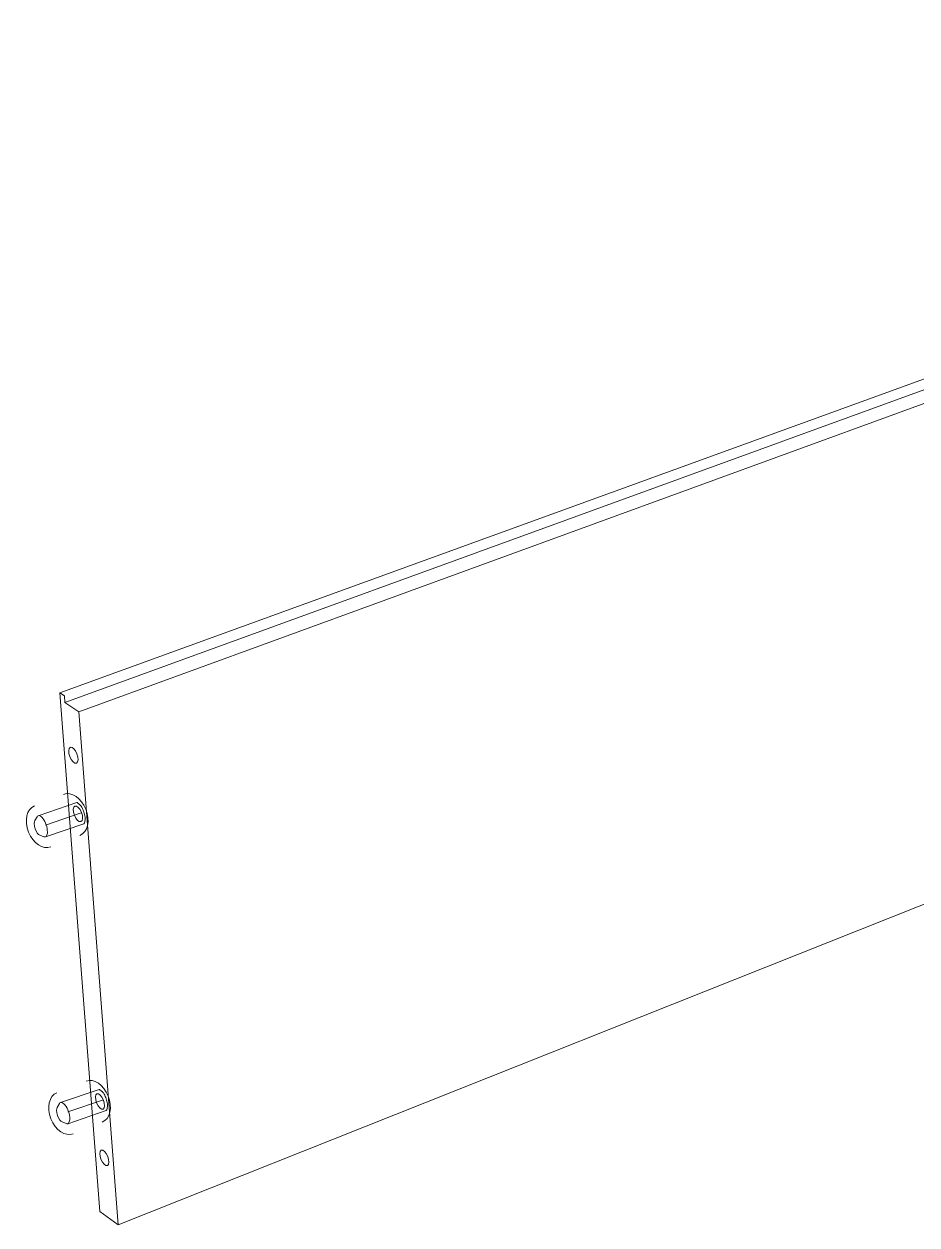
# Model space of a CAD drawing. Header units: metres. Extents: x -0.7 to 7.4, y 0 to 11.2.
# Drawn here: x 0.7901 to 0.8276, y 0.7399 to 0.7905 of the extents above; entities that cross this region are included whole.
import ezdxf

# ---------------------------------------------------------------- set-up
doc = ezdxf.new("R2010")
doc.units = ezdxf.units.M
doc.header["$MEASUREMENT"] = 0
doc.layers.add('PDF7_Geometry_Num_Penna__7', color=7, linetype='Continuous', lineweight=18)

msp = doc.modelspace()

# ---------------------------------------------------------------- linework, layer by layer
at = {"layer": 'PDF7_Geometry_Num_Penna__7', "color": 7, "linetype": 'Continuous', "lineweight": 18, "flags": 128}
for points in [[(0.7915896296015237, 0.7623167213924454), (0.8690522212681903, 0.7904616852813343), (0.8692610657126347, 0.790357263059112)], [(0.7918039068237459, 0.7619122616702232), (0.8692537984904125, 0.7901087311146676)], [(0.8698820251570791, 0.789797051948001), (0.7923883890459681, 0.7615152102813343), (0.7918038362681903, 0.7619120852813344), (0.7917844334904125, 0.7621851352813344)], [(0.7915896296015237, 0.7623167213924454), (0.7917843629348569, 0.7621851352813344)], [(0.7940358612681903, 0.7399161438924454), (0.7932766834904126, 0.7404767077813342), (0.7915897001570792, 0.7623168272257788)], [(0.7940358259904126, 0.7399161791702232), (0.7923883537681903, 0.7615153513924454)], [(0.7923343082126347, 0.7576804805591121), (0.7924457859904125, 0.7575845250035566)], [(0.7909858857126347, 0.7567496058368899), (0.7924887190459681, 0.7572600752813343)], [(0.832953000434857, 0.7554148005591121), (0.7940359671015236, 0.739916214448001)], [(0.7916168640459681, 0.7450688513924455), (0.7932385834904125, 0.7456202430591121)], [(0.7932749901570791, 0.7456097302813343), (0.793386467934857, 0.745513421948001)], [(0.7919265676570791, 0.7446785027813344), (0.7934294009904126, 0.7451889722257788)]]:
    msp.add_lwpolyline(points, dxfattribs=at)
for points in [[(0.7926001968237459, 0.7568004058368899), (0.7909785479348568, 0.7562496491702237, -0.1787033486166402), (0.7909163884904126, 0.7562521186146677), (0.7907401407126343, 0.756328248059111, -0.1162458794088335), (0.7906521255121939, 0.7563944801485623, -0.1599034641383376), (0.7905082951570802, 0.7568175508368898, -0.1184736573157934), (0.7905364821015237, 0.7569358019480009), (0.7906289098793023, 0.7571006902813338, -0.1858527997374032), (0.7906761821015236, 0.757140271948001), (0.792297901545968, 0.7576913108368899)], [(0.7926221396015236, 0.7568315913924455), (0.7926524784904125, 0.7569758775035565, 0.07746873382123592), (0.792651914045966, 0.757083686392445, 0.04188855047367458), (0.7925995618237457, 0.7572968700035565, 0.0436244550873213), (0.7925113673793016, 0.75749795333689)], [(0.791028077934857, 0.7562934641702233, 0.113648759043727), (0.7910651196015236, 0.756453836948001, 0.07768570120664045), (0.7910139668237458, 0.756758636948001, 0.08024437630762424), (0.7908685871015236, 0.757030734448001, 0.1153313090843793), (0.79074229265708, 0.757136567781336)], [(0.7919687598793014, 0.7442223963924455, 0.1136487590465913), (0.7920058015459681, 0.7443827338924455, 0.07791447923358145), (0.7919546487681903, 0.7446871811146676, 0.08008174202897568), (0.791809269045968, 0.7449598077813343, 0.1161728249340944), (0.7916826218237456, 0.745065641114667, 0.3963892468443668), (0.7915692390459681, 0.7450292697257789), (0.791477164045968, 0.7448648752813343, 0.1179690061822237), (0.7914489771015226, 0.7447466241702231, 0.1594369844596395), (0.791591938367604, 0.7443244543781781, 0.11356798268504), (0.7916835037681903, 0.7442556280591122), (0.791857070434857, 0.7441808391702232, 0.1744481169218604), (0.7919191593237458, 0.7441782991702232), (0.7935408787681902, 0.7447293380591121)], [(0.7935628215459681, 0.7447604883368899), (0.793593160434857, 0.744904774448001, 0.07720307462683816), (0.7935925959904114, 0.7450131125035564, 0.04160265979569989), (0.7935402437681905, 0.7452261197257789, 0.04313925389108061), (0.7934520493237457, 0.745427203059112)]]:
    msp.add_lwpolyline(points, format="xyb", dxfattribs=at)
at = {"layer": 'PDF7_Geometry_Num_Penna__7', "color": 7, "linetype": 'Continuous', "lineweight": 18}
for centre, major_axis, ratio in [((0.7921593392120764, 0.7596869235383473), (-0.0001255021219356278, 0.0003322616522344335), 0.452210851884515), ((0.7923491973934245, 0.7572200123826635), (-0.0001268013765728382, 0.0003289500163691228), 0.455043571600693), ((0.7932777420781074, 0.7451156937717028), (-0.0001284641730254776, 0.0003223157045847413), 0.4438344256777084), ((0.7934604020019631, 0.7427400198534525), (-0.0001285710469197676, 0.0003211911552823965), 0.4438145456447908)]:
    msp.add_ellipse(centre, major_axis=major_axis, ratio=ratio, dxfattribs=at)
for points in [[(0.7926838051570791, 0.7574129691702232), (0.792495069045968, 0.757889571948001), (0.7920763218237458, 0.758170383059112), (0.7917485912681905, 0.7580402080591119)], [(0.7923368834904124, 0.7576779052813344), (0.7923231251570793, 0.7576906052813344), (0.7923090140459682, 0.7576951913924456), (0.7922980779348572, 0.7576913108368899)], [(0.7905212773793014, 0.7575526691702232), (0.7901935468237459, 0.7574221413924455), (0.7900813634904124, 0.7569307219480008), (0.7902700996015238, 0.7564541191702231)], [(0.792433332934857, 0.756314771948001), (0.7927607107126348, 0.7564445941702231), (0.7928728940459682, 0.7569367191702232), (0.7926838051570793, 0.7574129691702232)], [(0.792447620434857, 0.7575829727813344), (0.7924483259904124, 0.7575829727813344), (0.7924450677108758, 0.7575843838924456), (0.792445856545968, 0.7575843838924456)], [(0.7925111909904125, 0.7574980591702232), (0.7924924937681904, 0.7575315730591121), (0.7924709743237458, 0.7575612063924455), (0.7924476909904125, 0.7575830786146677)], [(0.790742151545968, 0.7571366736146676), (0.7907213376570792, 0.7571458458368898), (0.7906980543237458, 0.7571476097257788), (0.7906761821015236, 0.7571402013924456)], [(0.7926000909904125, 0.7568004058368899), (0.7926117326570793, 0.7568042863924455), (0.792619846545968, 0.7568173391702234), (0.79262266876819, 0.75683533083689)], [(0.7926524432126347, 0.7569757716702232), (0.7926531487681904, 0.7569757716702232), (0.7926520071553204, 0.7569782411146678), (0.7926527959904125, 0.7569782411146678)], [(0.7902700996015237, 0.7564541191702232), (0.7904591884904126, 0.755978221948001), (0.7908782884904126, 0.7556970580591122), (0.7912056662681904, 0.7558268802813346)], [(0.790978547934857, 0.7562496491702232), (0.7910000673793013, 0.7562567047257789), (0.7910184118237455, 0.7562725797257789), (0.79102723126819, 0.7562930408368896)], [(0.7936244871015236, 0.7453420425035565), (0.7934353982126346, 0.7458186452813343), (0.7930170037681904, 0.7460991036146677), (0.792689273212635, 0.7459692813924451)], [(0.793277565434857, 0.74560662583689), (0.7932638071015236, 0.7456196786146676), (0.7932496959904125, 0.7456242647257788), (0.7932387598793013, 0.7456203841702234)], [(0.7914619593237459, 0.7454817425035566), (0.7911342287681903, 0.7453512147257788), (0.791022045434857, 0.7448597952813344), (0.7912107815459684, 0.7443828397257788)], [(0.7933740148793014, 0.7442438452813344), (0.7937013926570792, 0.7443733147257788), (0.7938135759904126, 0.7448657925035566), (0.7936244871015237, 0.7453420425035566)], [(0.7933883376570792, 0.7455120461146677), (0.7933890432126346, 0.7455120461146677), (0.7933857849330986, 0.7455134572257784), (0.7933865737681904, 0.7455134572257784)], [(0.793451872934857, 0.7454271325035566), (0.7934331757126346, 0.7454606463924455), (0.7934116562681903, 0.7454899269480011), (0.7933883729348571, 0.7455121519480011)], [(0.7935407729348569, 0.7447293380591121), (0.7935524146015235, 0.7447335713924454), (0.7935605284904124, 0.7447466241702231), (0.7935633507126346, 0.7447646158368894)], [(0.7935931251570791, 0.7449048450035566), (0.7935938307126346, 0.7449048450035566), (0.793592689099765, 0.7449073144480007), (0.793593477934857, 0.7449073144480007)], [(0.791210781545968, 0.7443828397257788), (0.7913998704348569, 0.7439069425035566), (0.7918189704348569, 0.7436261313924455), (0.7921463482126346, 0.7437559536146675)], [(0.7919192298793014, 0.7441784050035566), (0.7919407493237459, 0.7441854605591123), (0.7919590937681904, 0.7442016883368899), (0.791967913212635, 0.7442217966702235)]]:
    msp.add_open_spline(points, degree=3, dxfattribs=at)

doc.saveas('drawing.dxf')
